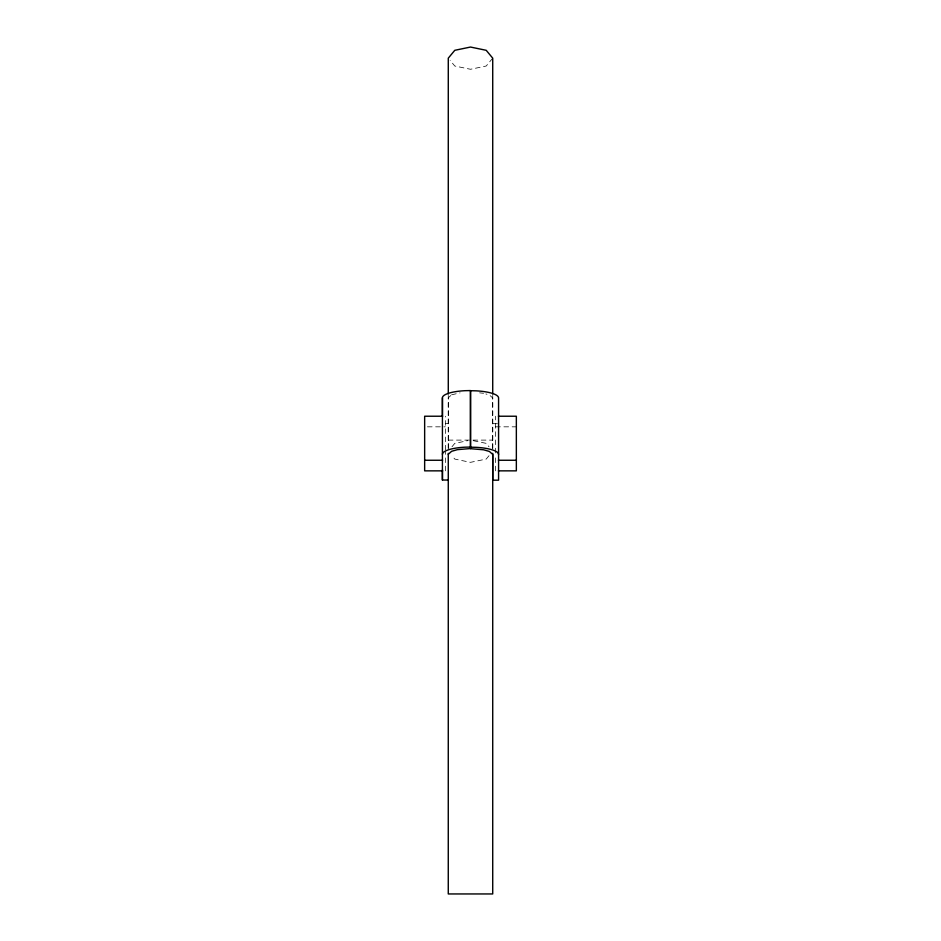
<?xml version="1.0" encoding="UTF-8"?>
<svg xmlns="http://www.w3.org/2000/svg" width="941" height="941" viewBox="0 0 941 941"><rect width="100%" height="100%" fill="white"/><g stroke="black" fill="none" stroke-linecap="round" stroke-linejoin="round"><path stroke-width="0.71" stroke-dasharray="4.71 3.53" d="M445.352 470.853L445.352 451.445M445.352 449.986L445.352 416.228M448.281 448.292L448.281 395.491M492.719 448.292L492.719 395.491M492.731 448.645L492.731 397.961L489.391 394.961L485.897 393.961M495.648 470.853L495.648 454.385M495.648 452.915L495.648 416.228M492.719 58.166L486.215 66.023L470.5 69.269L454.785 66.023L450.139 60.412M451.998 446.728L454.785 443.364L467.642 440.706M489.002 455.715L486.215 459.079L470.5 462.337L454.785 459.079L451.998 455.715M450.774 395.561L448.269 397.808L448.269 448.504M451.609 394.82L460.067 392.856M445.352 423.544L448.269 423.544M492.731 423.685L498.577 423.685M427.402 426.826L445.352 426.826M495.648 426.826L516.35 426.826M448.281 440.106L492.719 440.106M479.616 392.844L483.568 393.303M473.358 440.706L486.215 443.364L489.002 446.728"/><path stroke-width="1.41" d="M448.269 480.028L442.423 480.028L442.423 397.808A28.077 7.269 0 0 1 464.783 390.703L470.5 390.562L470.5 447.057L464.783 447.187A28.077 7.269 0 0 0 442.423 454.303M442.423 416.392L442.423 397.808M448.281 453.327L448.269 893.95L492.719 893.95L492.719 453.327M448.281 394.02L448.281 58.166L454.785 50.308L470.5 47.05L486.215 50.308L492.719 58.166L492.719 394.02M448.269 454.303L451.609 451.304L457.432 449.645L470.5 448.551M442.588 416.228L424.65 416.228L424.65 470.853L442.588 470.853M498.412 416.228L516.35 416.228L516.35 470.853L498.412 470.853M424.65 460.255L442.588 460.255M498.412 460.255L516.35 460.255M470.5 447.198L476.217 447.328A28.077 7.269 0 0 1 498.577 454.444M442.423 469.9L442.423 480.028M470.5 390.703L470.5 448.692L483.568 449.786L489.391 451.445L492.731 454.444L492.731 480.181L498.577 480.181L498.577 397.961A28.077 7.269 0 0 0 476.217 390.844L470.5 390.703"/></g></svg>
